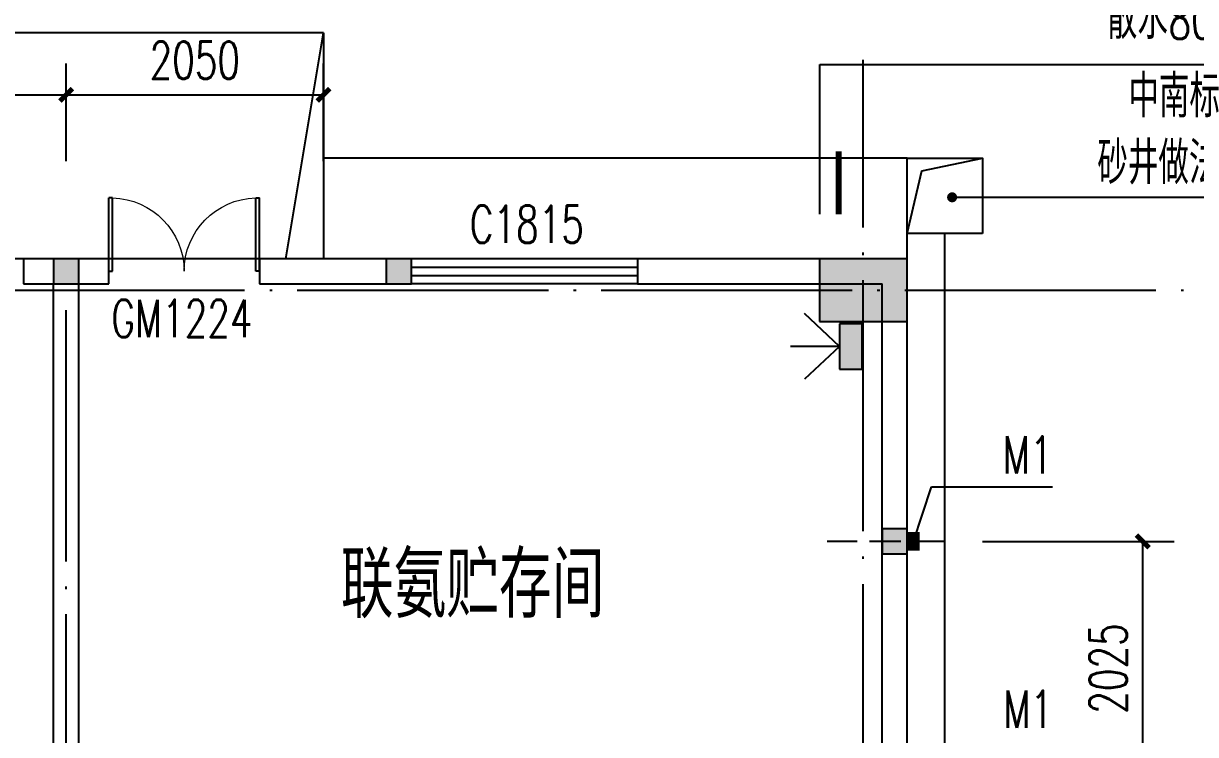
# Model space of a CAD drawing. Extents: x -93062 to 326984, y -142534 to 91021.
# Drawn here: x -17024 to -7688, y 77834 to 83496 of the extents above; entities that cross this region are included whole.
import ezdxf

# ---------------------------------------------------------------- set-up
doc = ezdxf.new("R2010")
doc.units = 0
doc.header["$LTSCALE"] = 1000
doc.header["$MEASUREMENT"] = 0
doc.linetypes.add('DASH', pattern=[0.35, 0.25, -0.1])
doc.linetypes.add('DOTE', pattern=[2.42, 2, -0.2, 0.02, -0.2])
doc.layers.get('0').update_dxf_attribs({"color": 8})
doc.layers.get('Defpoints').update_dxf_attribs({"color": 8})
for name, color, linetype in [('-人员定位', 6, 'Continuous'), ('AXIS', 8, 'Continuous'), ('CENTRE LINE', 8, 'DOTE'), ('COLUMN', 8, 'Continuous'), ('DIM_IDEN', 8, 'Continuous'), ('DIM_LEAD', 8, 'Continuous'), ('DIM_SYMB', 8, 'Continuous'), ('DOTE', 8, 'DOTE'), ('GROUND', 8, 'Continuous'), ('PUB_DIM', 8, 'Continuous'), ('PUB_HATCH', 8, 'Continuous'), ('PUB_TEXT', 8, 'Continuous'), ('STAIR', 8, 'Continuous'), ('TEXT', 8, 'Continuous'), ('WALL', 8, 'Continuous'), ('WINDOW', 8, 'Continuous'), ('WINDOW_TEXT', 8, 'Continuous'), ('埋件', 8, 'Continuous')]:
    doc.layers.add(name, color=color, linetype=linetype)
doc.styles.add('_TCH_DIM', font='SIMPLEX', dxfattribs={"bigfont": 'GBCBIG'})
doc.styles.add('_TCH_DIM_T3', font='SIMPLEX', dxfattribs={"width": 0.705882, "bigfont": 'GBCBIG'})
doc.styles.add('_TCH_WINDOW', font='SIMPLEX', dxfattribs={"bigfont": 'GBCBIG'})
doc.styles.add('HZTXT', font='geditxt.shx', dxfattribs={"width": 0.8, "bigfont": 'hztxt1.shx'})
doc.dimstyles.new('_TCH_ARCH&&100', dxfattribs={"dimtxt": 297.5, "dimasz": 100, "dimexe": 250, "dimexo": 300, "dimgap": 126.25, "dimtad": 1, "dimdec": 0, "dimzin": 0, "dimdsep": 46, "dimtxsty": '_TCH_DIM_T3', "dimblk": 'ARCHTICK', "dimcen": 0.09, "dimazin": 2, "dimtfac": 1, "dimtdec": 0, "dimtix": 1, "dimtmove": 2, "dimatfit": 3, "dimfxl": 1, "dimtolj": 1, "dimtzin": 0, "dimarcsym": 0})

# ---------------------------------------------------------------- blocks, each defined once
blk = doc.blocks.new('_FZH')
blk.add_lwpolyline([(-0.5, -0.5), (0.5, -0.5), (0.5, 0.5), (-0.5, 0.5)], close=True)
at = {"layer": 'PUB_HATCH'}
blk.add_solid([(-0.5, -0.5), (0.5, -0.5), (-0.5, 0.5), (0.5, 0.5)], dxfattribs=at)
blk = doc.blocks.new('A$C78DD753C')
at = {"layer": 'COLUMN', "xscale": 699.9999999997672, "yscale": 499.9999999998399, "zscale": 499.9999999998399, "rotation": 3.811489492195883e-11}
blk.add_blockref('_FZH', (23100, 0), dxfattribs=at)
blk = doc.blocks.new('_ArchTick')
at = {"color": 0, "linetype": 'ByBlock', "const_width": 0.4}
blk.add_lwpolyline([(-0.5, -0.5), (0.5, 0.5)], dxfattribs=at)
blk = doc.blocks.new('*D348')
at = {"layer": 'Defpoints', "color": 0, "transparency": 16777216}
for p in [(-9684.3, 79372.1), (-8108, 79372.1), (-9684.3, 77347.1)]:
    blk.add_point(p, dxfattribs=at)
at = {"layer": '埋件', "color": 0, "lineweight": -2, "transparency": 16777216}
for p, q in [((-9384.3, 79372.1), (-7858, 79372.1)), ((-8108, 77347.1), (-8108, 79372.1)), ((-9384.3, 77347.1), (-7858, 77347.1))]:
    blk.add_line(p, q, dxfattribs=at)
at = {"layer": '埋件', "color": 0, "lineweight": -2, "transparency": 16777216, "xscale": 100, "yscale": 100, "zscale": 100}
for p, rotation in [((-8108, 79372.1), 90), ((-8108, 77347.1), 270)]:
    blk.add_blockref('_ArchTick', p, dxfattribs=dict(at, rotation=rotation))
at = {"layer": '埋件', "color": 0, "transparency": 16777216, "insert": (-8383, 78359.6), "char_height": 297.5, "attachment_point": 5, "rotation": 90, "style": '_TCH_DIM_T3'}
blk.add_mtext('\\A1;2025', dxfattribs=at)
blk = doc.blocks.new('*D1355')
at = {"layer": 'Defpoints', "color": 0, "transparency": 16777216}
for p in [(-14633.8, 82927.5), (-16684.3, 82100), (-14633.8, 82100)]:
    blk.add_point(p, dxfattribs=at)
at = {"layer": 'PUB_DIM', "color": 0, "lineweight": -2, "transparency": 16777216}
for p, q in [((-16684.3, 82400), (-16684.3, 83177.5)), ((-14633.8, 82400), (-14633.8, 83177.5)), ((-16684.3, 82927.5), (-14633.8, 82927.5))]:
    blk.add_line(p, q, dxfattribs=at)
at = {"layer": 'PUB_DIM', "color": 0, "lineweight": -2, "transparency": 16777216, "xscale": 100, "yscale": 100, "zscale": 100, "rotation": 180}
blk.add_blockref('_ArchTick', (-16684.3, 82927.5), dxfattribs=at)
at = {"layer": 'PUB_DIM', "color": 0, "lineweight": -2, "transparency": 16777216, "xscale": 100, "yscale": 100, "zscale": 100}
blk.add_blockref('_ArchTick', (-14633.8, 82927.5), dxfattribs=at)
at = {"layer": 'PUB_DIM', "color": 0, "transparency": 16777216, "insert": (-15659, 83202.5), "char_height": 297.5, "attachment_point": 5, "style": '_TCH_DIM_T3'}
blk.add_mtext('\\A1;2050', dxfattribs=at)
blk = doc.blocks.new('*D1356')
at = {"layer": 'Defpoints', "color": 0, "transparency": 16777216}
for p in [(-16684.3, 82927.5), (-18783.8, 82100), (-16684.3, 82100)]:
    blk.add_point(p, dxfattribs=at)
at = {"layer": 'PUB_DIM', "color": 0, "lineweight": -2, "transparency": 16777216}
for p, q in [((-18783.8, 82400), (-18783.8, 83177.5)), ((-16684.3, 82400), (-16684.3, 83177.5)), ((-18783.8, 82927.5), (-16684.3, 82927.5))]:
    blk.add_line(p, q, dxfattribs=at)
at = {"layer": 'PUB_DIM', "color": 0, "lineweight": -2, "transparency": 16777216, "xscale": 100, "yscale": 100, "zscale": 100, "rotation": 180}
blk.add_blockref('_ArchTick', (-18783.8, 82927.5), dxfattribs=at)
at = {"layer": 'PUB_DIM', "color": 0, "lineweight": -2, "transparency": 16777216, "xscale": 100, "yscale": 100, "zscale": 100}
blk.add_blockref('_ArchTick', (-16684.3, 82927.5), dxfattribs=at)
at = {"layer": 'PUB_DIM', "color": 0, "transparency": 16777216, "insert": (-17734, 83202.5), "char_height": 297.5, "attachment_point": 5, "style": '_TCH_DIM_T3'}
blk.add_mtext('\\A1;2100', dxfattribs=at)
blk = doc.blocks.new('*D1567')
at = {"layer": 'AXIS', "color": 0, "lineweight": -2, "transparency": 16777216}
for p, q in [((-33434.3, 83612), (-33434.3, 86862)), ((-10334.3, 83612), (-10334.3, 86862)), ((-33434.3, 86612), (-10334.3, 86612))]:
    blk.add_line(p, q, dxfattribs=at)
at = {"layer": 'Defpoints', "color": 0, "transparency": 16777216}
for p in [(-10334.3, 86612), (-33434.3, 83312), (-10334.3, 83312)]:
    blk.add_point(p, dxfattribs=at)
at = {"layer": 'AXIS', "color": 0, "lineweight": -2, "transparency": 16777216, "xscale": 100, "yscale": 100, "zscale": 100, "rotation": 180}
blk.add_blockref('_ArchTick', (-33434.3, 86612), dxfattribs=at)
at = {"layer": 'AXIS', "color": 0, "lineweight": -2, "transparency": 16777216, "xscale": 100, "yscale": 100, "zscale": 100}
blk.add_blockref('_ArchTick', (-10334.3, 86612), dxfattribs=at)
at = {"layer": 'AXIS', "color": 0, "transparency": 16777216, "insert": (-21884.3, 86887), "char_height": 297.5, "attachment_point": 5, "style": '_TCH_DIM_T3'}
blk.add_mtext('\\A1;23100', dxfattribs=at)
blk = doc.blocks.new('$DorLib2D$00000002')
for p, q in [((-0.5, 0), (-0.5, 0.4875)), ((-0.475, 0.4875), (-0.5, 0.4875)), ((-0.475, 0), (-0.475, 0.4875)), ((0.475, 0), (0.475, 0.4875)), ((0.475, 0.4875), (0.5, 0.4875)), ((0.5, 0), (0.5, 0.4875)), ((-0.5, 0), (-0.475, 0)), ((0.5, 0), (0.475, 0))]:
    blk.add_line(p, q)
at = {"lineweight": 13}
for centre, start, end in [((-0.4875, 0), 0, 88.53072), ((0.4875, 0), 91.46928, 180)]:
    blk.add_arc(centre, 0.4875, start, end, dxfattribs=at)
blk = doc.blocks.new('$TCHSYS$WIN2D')
for p, q in [((-0.5, 0.5), (0.5, 0.5)), ((0.5, 0.1667), (-0.5, 0.1667)), ((0.5, -0.1667), (-0.5, -0.1667)), ((-0.5, -0.5), (0.5, -0.5))]:
    blk.add_line(p, q)
blk = doc.blocks.new('定位基站')
at = {"layer": '-人员定位', "ltscale": 0.01}
h = blk.add_hatch(color=256, dxfattribs=at)
h.dxf.hatch_style = 1
h.paths.add_polyline_path([(406524, 477798), (406524, 477617.1), (406162.1, 477617.1), (406162.1, 477798)])
at = {"layer": '-人员定位', "color": 6}
for p, q in [((406343, 477798), (406343, 478186.1)), ((406343, 477798), (406082.2, 478076.6)), ((406343, 477798), (406603.9, 478076.6)), ((406343, 477995.5), (406343, 477995.5)), ((406162.1, 477798), (406524, 477798)), ((406162.1, 477617.1), (406162.1, 477798)), ((406524, 477798), (406524, 477617.1)), ((406524, 477617.1), (406162.1, 477617.1))]:
    blk.add_line(p, q, dxfattribs=at)
for p in [(406343, 477798), (406162.1, 477617.1), (406343, 477617.1), (406524, 477617.1)]:
    blk.add_point(p, dxfattribs=at)

msp = doc.modelspace()

# ---------------------------------------------------------------- hatches: boundary and pattern name
at = {"layer": 'PUB_HATCH'}
for points in [[(-16784.3, 81622.1), (-16784.3, 81422.1), (-16584.3, 81422.1), (-16584.3, 81622.1)], [(-13933.8, 81622.1), (-14133.8, 81622.1), (-14133.8, 81422.1), (-13933.8, 81422.1)], [(-9984.3, 79472.1), (-10184.3, 79472.1), (-10184.3, 79272.1), (-9984.3, 79272.1)]]:
    msp.add_hatch(color=256, dxfattribs=at).paths.add_polyline_path(points)

# ---------------------------------------------------------------- linework, layer by layer
at = {"layer": 'CENTRE LINE'}
msp.add_lwpolyline([(-16684.3, 74372.1), (-16684.3, 81372.1)], dxfattribs=at)
at = {"layer": 'COLUMN'}
for p, q in [((-16784.3, 81622.1), (-16784.3, 81422.1)), ((-16584.3, 81622.1), (-16784.3, 81622.1)), ((-16584.3, 81422.1), (-16584.3, 81622.1)), ((-13933.8, 81622.1), (-14133.8, 81622.1)), ((-14133.8, 81622.1), (-14133.8, 81422.1)), ((-13933.8, 81422.1), (-13933.8, 81622.1)), ((-16784.3, 81422.1), (-16584.3, 81422.1)), ((-14133.8, 81422.1), (-13933.8, 81422.1)), ((-9984.3, 79472.1), (-10184.3, 79472.1)), ((-10184.3, 79472.1), (-10184.3, 79272.1)), ((-9984.3, 79272.1), (-9984.3, 79472.1)), ((-10184.3, 79272.1), (-9984.3, 79272.1))]:
    msp.add_line(p, q, dxfattribs=at)
at = {"layer": 'DIM_IDEN'}
for p, q in [((-10680.5, 83168.5), (-6250.5, 83168.5)), ((-10680.5, 81977), (-10680.5, 83168.5))]:
    msp.add_line(p, q, dxfattribs=at)
at = {"layer": 'DIM_IDEN', "const_width": 50}
msp.add_lwpolyline([(-10530.5, 81977), (-10530.5, 82477)], dxfattribs=at)
at = {"layer": 'DIM_LEAD'}
for p, q in [((-9626.6, 82111.5), (-9092.6, 82111.5)), ((-9092.6, 82111.5), (-5456.8, 82111.5))]:
    msp.add_line(p, q, dxfattribs=at)
at = {"layer": 'DIM_LEAD', "const_width": 40}
msp.add_lwpolyline([(-9646.6, 82111.5, 1), (-9606.6, 82111.5, 1)], format="xyb", close=True, dxfattribs=at)
at = {"layer": 'DIM_SYMB'}
msp.add_lwpolyline([(-9829.5, 80215, 0, 0, 0), (-9829.5, 80885.5, 80, 0, 0), (-9829.5, 81185.5, 0, 0, 0)], format="xyseb", dxfattribs=at)
at = {"layer": 'DOTE'}
msp.add_line((-36622.7, 81372.1), (-7716.7, 81372.1), dxfattribs=at)
msp.add_lwpolyline([(-10334.3, 21372.1), (-10334.3, 83205.2)], dxfattribs=at)
at = {"layer": 'GROUND'}
for p, q in [((-9984.3, 82422.1), (-14633.8, 82422.1)), ((-9984.3, 81622.1), (-9984.3, 82422.1)), ((-14133.8, 81622.1), (-14633.8, 81622.1)), ((-9984.3, 81622.1), (-13933.8, 81622.1))]:
    msp.add_line(p, q, dxfattribs=at)
msp.add_lwpolyline([(-9384.3, 81822.4), (-9984.3, 81822.4), (-9984.3, 82422.1), (-9384.3, 82422.1)], close=True, dxfattribs=at)
for points in [[(-9984.3, 81822.4), (-9869, 82321.2), (-9384.3, 82422.1)], [(-9684.3, 36172.1), (-9684.3, 81822.4)]]:
    msp.add_lwpolyline(points, dxfattribs=at)
at = {"layer": 'STAIR'}
for p, q in [((-14633.8, 83422.1), (-18783.8, 83422.1)), ((-14933.8, 81622.1), (-14633.8, 83422.1)), ((-14633.8, 83422.1), (-14633.8, 81622.1)), ((-16784.3, 81622.1), (-18783.8, 81622.1)), ((-14633.8, 81622.1), (-16584.3, 81622.1))]:
    msp.add_line(p, q, dxfattribs=at)
at = {"layer": 'WALL'}
for p, q in [((-16684.3, 81622.1), (-17024.3, 81622.1)), ((-17024.3, 81622.1), (-17024.3, 81422.1)), ((-16344.3, 81622.1), (-16684.3, 81622.1)), ((-16344.3, 81422.1), (-16344.3, 81622.1)), ((-13933.8, 81622.1), (-15144.3, 81622.1)), ((-15144.3, 81622.1), (-15144.3, 81422.1)), ((-13933.8, 81422.1), (-13933.8, 81622.1)), ((-9984.3, 81622.1), (-12133.8, 81622.1)), ((-12133.8, 81622.1), (-12133.8, 81422.1)), ((-9984.3, 76372.1), (-9984.3, 81622.1)), ((-17024.3, 81422.1), (-16784.3, 81422.1)), ((-16784.3, 76472.1), (-16784.3, 81422.1)), ((-16584.3, 81422.1), (-16344.3, 81422.1)), ((-16584.3, 76472.1), (-16584.3, 81422.1)), ((-15144.3, 81422.1), (-13933.8, 81422.1)), ((-12133.8, 81422.1), (-10184.3, 81422.1)), ((-10184.3, 76472.1), (-10184.3, 81422.1))]:
    msp.add_line(p, q, dxfattribs=at)
at = {"layer": 'WINDOW'}
msp.add_line((-15144.3, 81622.1), (-16344.3, 81622.1), dxfattribs=at)
at = {"layer": '埋件'}
for p, q in [((-9934.3, 79372.1), (-9792, 79806.5)), ((-9792, 79806.5), (-8828, 79806.5))]:
    msp.add_line(p, q, dxfattribs=at)
at = {"layer": '埋件', "linetype": 'DASH'}
msp.add_line((-9684.3, 79372.1), (-10622.5, 79372.1), dxfattribs=at)
at = {"layer": '埋件', "const_width": 100}
msp.add_lwpolyline([(-9934.3, 79447.1), (-9934.3, 79297.1)], dxfattribs=at)
at = {"layer": '埋件', "const_width": 40}
msp.add_lwpolyline([(-9940.5, 79353.1, 1), (-9928, 79391.1, 1)], format="xyb", close=True, dxfattribs=at)

# ---------------------------------------------------------------- block references
at = {"layer": '-人员定位', "xscale": -1, "rotation": 90}
msp.add_blockref('定位基站', (467273.2, 487267.4), dxfattribs=at)
at = {"layer": 'COLUMN'}
msp.add_blockref('A$C78DD753C', (-33434.3, 81372.1), dxfattribs=at)
at = {"layer": 'WINDOW'}
ref = msp.add_blockref('$DorLib2D$00000002', (-15744.3, 81522.1), dxfattribs=dict(at, xscale=1200, yscale=-1200, zscale=1200, rotation=180.0000000000002))
ref.add_attrib('A', 'GM1224', (-16324.3, 80998.3), dxfattribs={"layer": 'WINDOW_TEXT', "height": 297.5, "style": '_TCH_WINDOW', "width": 0.705882})
ref = msp.add_blockref('$TCHSYS$WIN2D', (-13033.8, 81522.1), dxfattribs=dict(at, xscale=1800, yscale=200, zscale=1800, rotation=180.0000000000002))
ref.add_attrib('A', 'C1815', (-13468.8, 81748.3), dxfattribs={"layer": 'WINDOW_TEXT', "height": 297.5, "style": '_TCH_WINDOW', "width": 0.705882})

# ---------------------------------------------------------------- texts
at = {"layer": 'PUB_TEXT', "style": '_TCH_DIM'}
for s, height, p in [('散水', 337.59, (-8394.2, 83372.7)), ('中南标', 337.59, (-8222.7, 82747)), ('砂井做法详见水工专业图纸', 337.589, (-8469.8, 82216.5))]:
    msp.add_text(s, height=height, dxfattribs=at).set_placement(p)
at = {"layer": 'PUB_TEXT', "style": '_TCH_DIM', "width": 0.705882}
for s, p in [('800', (-7902.7, 83372.7)), ('M1', (-9223, 79911.5)), ('M1', (-9218, 77886.5))]:
    msp.add_text(s, height=297.5, dxfattribs=at).set_placement(p)
at = {"layer": 'TEXT', "style": 'HZTXT', "width": 0.8}
msp.add_text('联氨贮存间', height=525, dxfattribs=at).set_placement((-14496.2, 78763.2))

# ---------------------------------------------------------------- dimensions: what is measured, and where the dimension line sits
at = {"layer": 'AXIS'}
dim = msp.add_aligned_dim(p1=(-33434.3, 83312), p2=(-10334.3, 83312), distance=3300, dimstyle='_TCH_ARCH&&100', dxfattribs=at)
dim.commit()
dim.dimension.update_dxf_attribs({"geometry": '*D1567', "text_midpoint": (-21884.3, 86887)})
at = {"layer": 'PUB_DIM'}
for p1, p2, picture, middle in [((-18783.764166, 82100), (-16684.264166, 82100), '*D1356', (-17734.014166, 83202.5)), ((-16684.264166, 82100), (-14633.764166, 82100), '*D1355', (-15659.014166, 83202.5))]:
    dim = msp.add_aligned_dim(p1=p1, p2=p2, distance=827.5, dimstyle='_TCH_ARCH&&100', dxfattribs=at)
    dim.commit()
    dim.dimension.update_dxf_attribs({"geometry": picture, "text_midpoint": middle})
at = {"layer": '埋件'}
dim = msp.add_aligned_dim(p1=(-9684.3, 77347.1), p2=(-9684.3, 79372.1), distance=-1576.3, dimstyle='_TCH_ARCH&&100', dxfattribs=at)
dim.commit()
dim.dimension.update_dxf_attribs({"geometry": '*D348', "text_midpoint": (-8383, 78359.6)})

doc.saveas('drawing.dxf')
